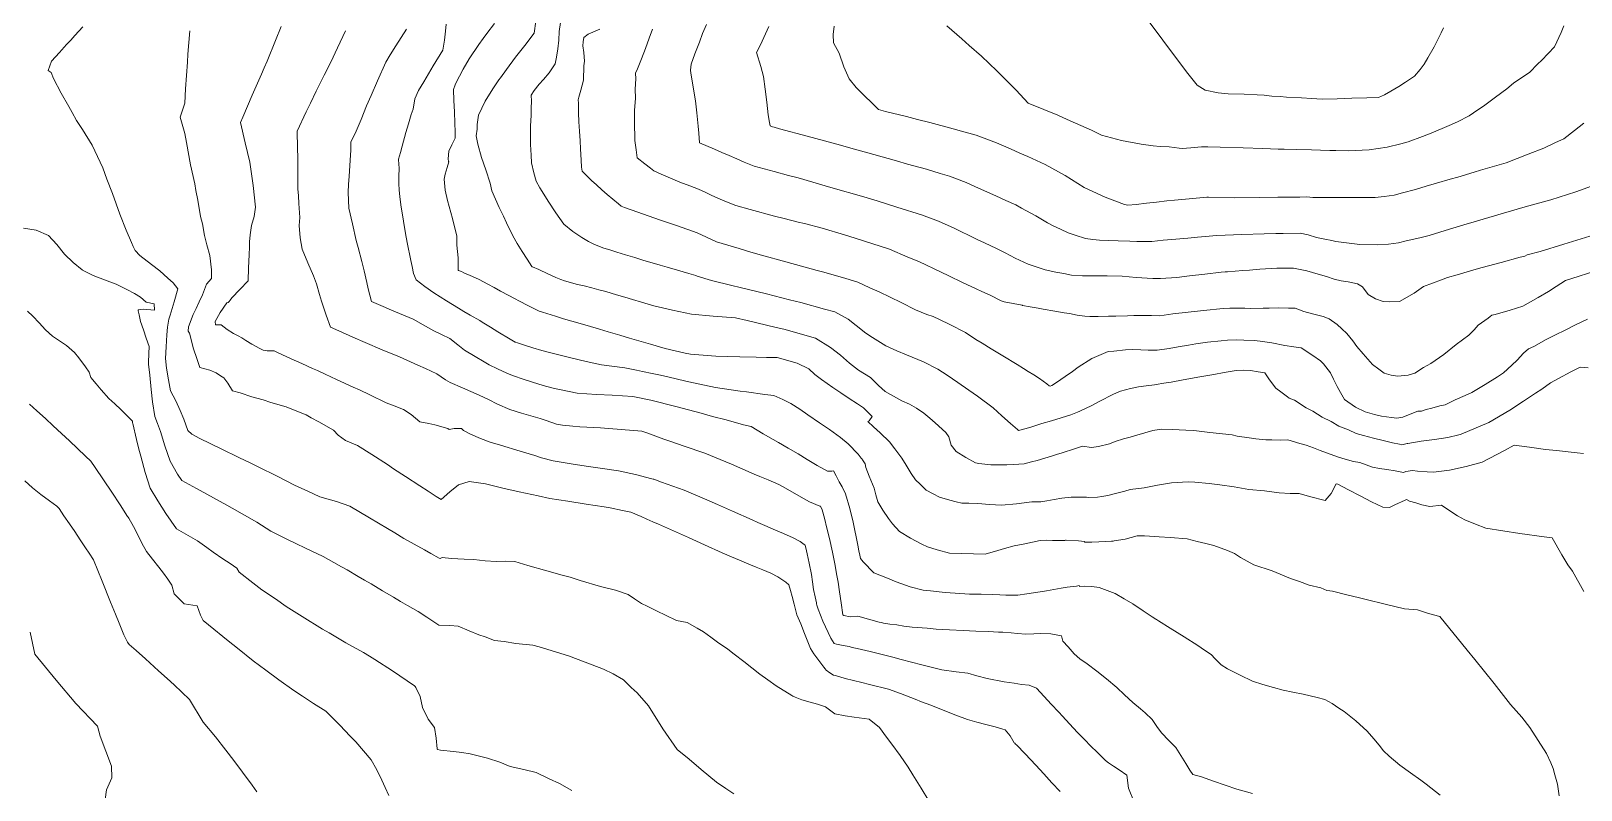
# Model space of a CAD drawing. Header units: inches. Extents: x 11351264 to 11356330, y 6702313 to 6706468.
# Drawn here: x 11351765 to 11352294, y 6702705 to 6702963 of the extents above; entities that cross this region are included whole.
import ezdxf

# ---------------------------------------------------------------- set-up
doc = ezdxf.new("R2010")
doc.units = ezdxf.units.IN
doc.header["$MEASUREMENT"] = 0
doc.layers.add('Shumate_Contours_clip1', color=7, linetype='Continuous', lineweight=0)

msp = doc.modelspace()

# ---------------------------------------------------------------- linework, layer by layer
at = {"layer": 'Shumate_Contours_clip1'}
for points, elevation in [([(11352071.38, 6702700.87), (11352068.73, 6702705.21), (11352065.88, 6702709.72), (11352064.38, 6702712.29), (11352061.57, 6702716.28), (11352058.72, 6702720.18), (11352056.98, 6702722.55), (11352054.56, 6702725.85), (11352051, 6702728.66), (11352045.86, 6702729.4), (11352042.84, 6702729.84), (11352039.36, 6702730.48), (11352036.16, 6702732.96), (11352033.41, 6702733.82), (11352030.94, 6702734.45), (11352028.02, 6702735.31), (11352025.78, 6702736.23), (11352025.02, 6702736.53), (11352024.64, 6702736.75), (11352019.28, 6702740.07), (11352016.49, 6702742.09), (11352013.76, 6702744.08), (11352008.34, 6702748.38), (11352005, 6702750.91), (11352002.86, 6702752.51), (11351999.3, 6702754.91), (11351996.99, 6702756.65), (11351994.56, 6702758.51), (11351992.35, 6702759.71), (11351988.91, 6702761.61), (11351985.33, 6702762.31), (11351981.58, 6702764.19), (11351978.78, 6702765.57), (11351975.28, 6702767.23), (11351973.38, 6702768.13), (11351970.99, 6702769.78), (11351968.85, 6702771.15), (11351964.46, 6702772.64), (11351959.4, 6702773.91), (11351952.48, 6702776.02), (11351949.06, 6702777.07), (11351946.35, 6702777.84), (11351941.13, 6702779.29), (11351934.61, 6702781.08), (11351930.13, 6702782.41), (11351927.04, 6702782.56), (11351923.87, 6702782.4), (11351920.04, 6702782.69), (11351916.2, 6702783.11), (11351912.92, 6702783.2), (11351910.71, 6702783.36), (11351908.61, 6702783.48), (11351905.44, 6702783.81), (11351904.68, 6702783.43), (11351904.43, 6702783.63), (11351901.5, 6702785.23), (11351899.33, 6702786.41), (11351895.89, 6702788.34), (11351892.33, 6702790.33), (11351889.22, 6702792.19), (11351886.74, 6702793.66), (11351880.57, 6702797.39), (11351873.88, 6702801.29), (11351869.38, 6702802.9), (11351863.68, 6702804.54), (11351859.55, 6702806.41), (11351855.08, 6702808.48), (11351849.11, 6702811.49), (11351842.67, 6702814.68), (11351840.1, 6702815.98), (11351836.06, 6702817.9), (11351830.02, 6702820.87), (11351822.77, 6702824.42), (11351819.99, 6702825.81), (11351818.64, 6702827.13), (11351817.24, 6702831.02), (11351816.08, 6702833.99), (11351814.52, 6702837.23), (11351812.77, 6702840.63), (11351812.03, 6702844.43), (11351811.36, 6702848.41), (11351811, 6702851.66), (11351811.26, 6702855.59), (11351811.55, 6702859.75), (11351811.77, 6702862.36), (11351812.14, 6702865.07), (11351812.6, 6702866.38), (11351814.04, 6702870.97), (11351815.25, 6702875.43), (11351813.67, 6702877.41), (11351811.88, 6702879.02), (11351809.09, 6702881.58), (11351806.24, 6702883.66), (11351802.3, 6702886.76), (11351800.72, 6702888.5), (11351799.97, 6702889.85), (11351799.46, 6702891.24), (11351797.62, 6702895.4), (11351795.43, 6702900.84), (11351792.94, 6702907.97), (11351791.08, 6702912.76), (11351789.71, 6702916.66), (11351786.07, 6702924.45), (11351782.69, 6702929.73), (11351780.68, 6702932.79), (11351779.18, 6702935.55), (11351778.08, 6702937.55), (11351775.51, 6702942.08), (11351772.83, 6702947.08), (11351772, 6702949.13), (11351771.04, 6702949.8), (11351772.21, 6702953), (11351773.56, 6702954.49), (11351774.91, 6702955.99), (11351777.33, 6702958.68), (11351778.73, 6702960.22), (11351780.13, 6702961.76), (11351782.81, 6702964.73)], 1392), ([(11352141.43, 6702700.42), (11352139.44, 6702705.16), (11352138.9, 6702709.66), (11352136.29, 6702711.37), (11352134.36, 6702712.62), (11352132.69, 6702713.85), (11352131.62, 6702714.56), (11352128.68, 6702717.56), (11352126.79, 6702719.43), (11352124.33, 6702721.84), (11352122.21, 6702724.08), (11352120.66, 6702725.75), (11352117.02, 6702729.7), (11352115.71, 6702731.04), (11352113.15, 6702733.87), (11352110.74, 6702736.46), (11352108.12, 6702739.31), (11352105.61, 6702740.28), (11352102.95, 6702740.48), (11352100.43, 6702740.95), (11352097.03, 6702741.45), (11352091.23, 6702742.56), (11352087.73, 6702743.46), (11352084.66, 6702744.33), (11352080.7, 6702744.86), (11352075.8, 6702745.55), (11352069.02, 6702747.19), (11352061.98, 6702749.02), (11352059.05, 6702749.86), (11352055.48, 6702750.69), (11352051.41, 6702751.73), (11352046.92, 6702752.82), (11352045.25, 6702753.18), (11352044.2, 6702753.45), (11352042.2, 6702753.83), (11352039.9, 6702754.28), (11352039.1, 6702754.49), (11352037.91, 6702756.26), (11352037.04, 6702758.22), (11352035.26, 6702762.08), (11352033.65, 6702766.23), (11352033.19, 6702767.57), (11352033.1, 6702768.04), (11352033.04, 6702768.31), (11352032.57, 6702770.38), (11352032.1, 6702772.95), (11352031.73, 6702775.48), (11352031.35, 6702778.01), (11352030.55, 6702781.88), (11352029.83, 6702785.11), (11352029.63, 6702786.08), (11352029.16, 6702788), (11352028.82, 6702788.28), (11352027.48, 6702789.27), (11352025.08, 6702790.47), (11352021.82, 6702791.97), (11352018.29, 6702793.5), (11352015.44, 6702794.72), (11352013.07, 6702795.77), (11352011.11, 6702796.64), (11352004.41, 6702799.64), (11351999.35, 6702801.87), (11351995.72, 6702803.48), (11351987.89, 6702806.72), (11351980.17, 6702809.55), (11351977.63, 6702810.48), (11351977.34, 6702810.57), (11351976.92, 6702810.66), (11351971.3, 6702812.15), (11351965.57, 6702813.32), (11351960.05, 6702814.13), (11351954.56, 6702814.9), (11351949.42, 6702815.71), (11351943.22, 6702816.72), (11351939.26, 6702817.83), (11351936.98, 6702818.55), (11351931.97, 6702820.06), (11351925.26, 6702822.09), (11351921.82, 6702823.18), (11351918.43, 6702824.44), (11351915.11, 6702825.86), (11351912.69, 6702827.07), (11351911.96, 6702827.78), (11351909.53, 6702827.76), (11351907.78, 6702827.49), (11351907.3, 6702827.79), (11351902.89, 6702829.05), (11351900.88, 6702829.53), (11351897.82, 6702830.08), (11351894.81, 6702832.54), (11351892.26, 6702834.25), (11351889, 6702835.49), (11351886.35, 6702836.58), (11351880.7, 6702839.26), (11351877.15, 6702840.93), (11351875.05, 6702841.94), (11351869.33, 6702844.54), (11351865.45, 6702846.36), (11351862.84, 6702847.54), (11351861.16, 6702848.3), (11351857.55, 6702849.94), (11351853.95, 6702851.55), (11351849.19, 6702853.68), (11351848.15, 6702854.24), (11351845.72, 6702854.24), (11351844.39, 6702854.51), (11351843.22, 6702855.11), (11351840.54, 6702856.59), (11351838.42, 6702857.82), (11351837.12, 6702858.68), (11351835.78, 6702859.34), (11351834.27, 6702860.17), (11351832.04, 6702861.58), (11351829.97, 6702863.16), (11351828.11, 6702863.19), (11351827.94, 6702864.27), (11351829.65, 6702867.4), (11351831.99, 6702870.63), (11351832.45, 6702870.78), (11351832.72, 6702871.06), (11351833.09, 6702871.54), (11351833.62, 6702872.39), (11351836.35, 6702875.23), (11351839.19, 6702878.13), (11351839.35, 6702882.58), (11351839.53, 6702886.95), (11351839.73, 6702889.77), (11351839.71, 6702891.41), (11351839.9, 6702893.85), (11351840.42, 6702897), (11351841.24, 6702900.08), (11351841.74, 6702903.24), (11351840.93, 6702910.66), (11351839.83, 6702918.64), (11351838.21, 6702925.15), (11351836.64, 6702932.12), (11351837.4, 6702933.98), (11351840.57, 6702941.45), (11351843.8, 6702948.65), (11351844.7, 6702950.76), (11351845.68, 6702953), (11351848.58, 6702960.03), (11351850.46, 6702964.81)], 1396), ([(11352286.42, 6702702.56), (11352285.74, 6702706.51), (11352284.85, 6702709.77), (11352284.35, 6702711.85), (11352283.57, 6702713.81), (11352282.09, 6702716.98), (11352276.39, 6702725.87), (11352273.67, 6702729.36), (11352269.79, 6702733.68), (11352264.2, 6702740.82), (11352257.65, 6702749.07), (11352254.97, 6702752.28), (11352245.65, 6702763.68), (11352241.81, 6702764.75), (11352238.02, 6702765.95), (11352233.61, 6702766.35), (11352227.05, 6702767.91), (11352220.49, 6702769.52), (11352218.25, 6702770.09), (11352213.93, 6702771.13), (11352209.03, 6702772.3), (11352208.19, 6702772.48), (11352207.07, 6702772.6), (11352205.07, 6702773.42), (11352201.06, 6702774.44), (11352197.81, 6702775.6), (11352194.74, 6702776.63), (11352188.53, 6702779.3), (11352182.18, 6702781.35), (11352177.69, 6702783.78), (11352175.62, 6702785.19), (11352173.22, 6702786.26), (11352168.56, 6702787.92), (11352165.87, 6702788.57), (11352162.92, 6702789.32), (11352159.5, 6702790.18), (11352153.64, 6702790.67), (11352149.9, 6702790.9), (11352144.91, 6702791.2), (11352142.4, 6702791.15), (11352140.39, 6702790.65), (11352138.4, 6702790.06), (11352134.54, 6702789.46), (11352134.27, 6702789.42), (11352133.63, 6702789.39), (11352131.57, 6702789.27), (11352129.36, 6702789.18), (11352127.01, 6702789.1), (11352124.53, 6702789), (11352124.43, 6702789.22), (11352122.42, 6702789.46), (11352118.2, 6702789.67), (11352118, 6702789.67), (11352117.74, 6702789.65), (11352115.71, 6702789.63), (11352113.59, 6702789.66), (11352111.46, 6702789.68), (11352109.36, 6702789.57), (11352104.16, 6702788.53), (11352100.53, 6702787.76), (11352097.14, 6702786.88), (11352094.91, 6702786.22), (11352090.6, 6702785.01), (11352086.59, 6702785.09), (11352082.58, 6702785.17), (11352078.39, 6702785.25), (11352074.26, 6702786.43), (11352070.94, 6702787.48), (11352069.01, 6702788.4), (11352067.09, 6702789.37), (11352065.08, 6702790.43), (11352061.36, 6702792.73), (11352058.97, 6702795.25), (11352057.67, 6702797.14), (11352055.74, 6702799.99), (11352053.96, 6702802.79), (11352053.33, 6702805.14), (11352052.7, 6702807.51), (11352051.05, 6702811.5), (11352049.93, 6702814.52), (11352049.62, 6702815.78), (11352048.79, 6702817.14), (11352048.61, 6702817.34), (11352048.34, 6702817.63), (11352047.28, 6702819), (11352043.89, 6702822.58), (11352041.27, 6702824.73), (11352037.47, 6702827.5), (11352034.12, 6702829.77), (11352030.11, 6702832.45), (11352027.39, 6702834.35), (11352024.33, 6702836.35), (11352021.6, 6702837.68), (11352018.48, 6702839.04), (11352015.44, 6702839.34), (11352009.25, 6702840.32), (11352007.03, 6702840.55), (11351998.63, 6702841.75), (11351991.12, 6702843.39), (11351988.54, 6702843.92), (11351982.36, 6702845.38), (11351979.91, 6702845.93), (11351977.03, 6702846.55), (11351973.78, 6702847.26), (11351971.66, 6702847.68), (11351967.67, 6702848.53), (11351959.73, 6702849.51), (11351954.5, 6702850.68), (11351949.27, 6702851.86), (11351942.46, 6702853.54), (11351939.41, 6702854.39), (11351936.35, 6702855.33), (11351933.79, 6702856.12), (11351931.14, 6702856.95), (11351930.5, 6702857.19), (11351930.3, 6702857.27), (11351928.59, 6702858.3), (11351924.44, 6702860.8), (11351921.9, 6702862.31), (11351919.05, 6702864.01), (11351918.3, 6702864.57), (11351914.98, 6702866.39), (11351912.76, 6702867.73), (11351910.99, 6702868.8), (11351906.88, 6702871.3), (11351904.69, 6702872.64), (11351902.57, 6702874.03), (11351899.44, 6702876.26), (11351896.52, 6702878.49), (11351895.64, 6702880.63), (11351895.14, 6702883.05), (11351894.7, 6702885.11), (11351893.51, 6702891.19), (11351892.93, 6702894.29), (11351892.17, 6702898.43), (11351891.32, 6702904.01), (11351890.97, 6702906.9), (11351890.73, 6702909.04), (11351890.66, 6702911.31), (11351890.63, 6702913.59), (11351890.68, 6702916.72), (11351890.66, 6702917.8), (11351890.46, 6702919.6), (11351891.14, 6702921.92), (11351891.74, 6702924.05), (11351893.01, 6702928.68), (11351893.91, 6702931.72), (11351894.83, 6702934.9), (11351895.52, 6702936.69), (11351896.04, 6702940.18), (11351897.32, 6702943), (11351899.15, 6702945.96), (11351902.35, 6702951.49), (11351905.65, 6702956.81), (11351906.21, 6702960.22), (11351906.57, 6702963.29), (11351906.76, 6702965.62)], 1402), ([(11352294.82, 6702772.2), (11352290.91, 6702779.12), (11352289.36, 6702781.33), (11352287.27, 6702784.75), (11352284.03, 6702790.55), (11352281.2, 6702790.89), (11352272.92, 6702792.04), (11352261.4, 6702793.83), (11352257.88, 6702795.14), (11352254.18, 6702796.62), (11352251.72, 6702798), (11352249.45, 6702799.46), (11352246.25, 6702801.64), (11352242.25, 6702801.18), (11352239.54, 6702801.75), (11352237.43, 6702802.44), (11352235.27, 6702803.07), (11352234.32, 6702803.59), (11352233.82, 6702803.41), (11352230.34, 6702801.82), (11352228.54, 6702800.92), (11352226.23, 6702800.96), (11352222.34, 6702802.85), (11352218.44, 6702804.84), (11352214.51, 6702806.88), (11352210.85, 6702808.84), (11352210.32, 6702808.9), (11352208.6, 6702805.66), (11352206.54, 6702803.23), (11352201.24, 6702804.61), (11352197.71, 6702805.61), (11352194.61, 6702805.69), (11352190.91, 6702805.88), (11352185.82, 6702806.53), (11352180.52, 6702806.95), (11352175.5, 6702807.87), (11352170.62, 6702808.6), (11352167.01, 6702809.08), (11352162.1, 6702809.52), (11352159.86, 6702809.67), (11352154.11, 6702809.25), (11352149.39, 6702808.51), (11352144.87, 6702807.61), (11352140.08, 6702806.98), (11352138.2, 6702806.44), (11352135.5, 6702805.74), (11352132.48, 6702804.97), (11352130.38, 6702804.56), (11352128.87, 6702804.43), (11352125.97, 6702804.29), (11352125.21, 6702804.37), (11352119.88, 6702804.37), (11352116.75, 6702804), (11352114.08, 6702803.57), (11352111.67, 6702803.17), (11352109.53, 6702802.85), (11352106.55, 6702802.81), (11352101.27, 6702802.12), (11352096.12, 6702801.66), (11352092.03, 6702801.94), (11352088.07, 6702802.23), (11352085.06, 6702802.29), (11352082.61, 6702802.35), (11352080.65, 6702802.8), (11352078.49, 6702803.32), (11352075.02, 6702804.41), (11352072.91, 6702805.48), (11352070.51, 6702806.72), (11352068.38, 6702808.79), (11352066.8, 6702810.29), (11352065.32, 6702812.42), (11352063.62, 6702815.34), (11352062.16, 6702817.68), (11352059.78, 6702820.82), (11352057.96, 6702823.2), (11352054.78, 6702826.36), (11352052.51, 6702828.4), (11352050.61, 6702830.15), (11352051.03, 6702830.36), (11352052.09, 6702831.87), (11352049.72, 6702834.29), (11352049.07, 6702834.89), (11352047.07, 6702836.22), (11352044.24, 6702838.07), (11352041.41, 6702839.91), (11352038.62, 6702841.78), (11352034.78, 6702844.46), (11352032.46, 6702846.26), (11352030.41, 6702848.11), (11352026.52, 6702850.08), (11352019.6, 6702851.97), (11352015.97, 6702852.06), (11352012.45, 6702852.13), (11352006.93, 6702852.28), (11351998.79, 6702852.51), (11351990.1, 6702853.1), (11351988.31, 6702853.46), (11351981.42, 6702855.05), (11351976.41, 6702856.51), (11351971.7, 6702857.89), (11351969.25, 6702858.63), (11351965.99, 6702859.58), (11351962.07, 6702860.76), (11351959.1, 6702861.64), (11351954.9, 6702862.88), (11351949.57, 6702864.42), (11351946.79, 6702865.21), (11351944.06, 6702866.05), (11351939.6, 6702867.46), (11351938.46, 6702867.8), (11351936.62, 6702868.74), (11351934.59, 6702869.77), (11351931.77, 6702871.21), (11351930.02, 6702872.14), (11351928.1, 6702873.13), (11351925.25, 6702874.64), (11351923.1, 6702875.83), (11351921.03, 6702877), (11351918.02, 6702878.58), (11351915.8, 6702879.58), (11351912.77, 6702880.91), (11351911.96, 6702881.27), (11351910.99, 6702881.71), (11351910.81, 6702881.79), (11351910.86, 6702881.98), (11351910.81, 6702886), (11351910.68, 6702888.12), (11351910.44, 6702890.27), (11351910.39, 6702893.54), (11351909.66, 6702896.5), (11351908.88, 6702899.42), (11351907.83, 6702903.53), (11351907.19, 6702905.49), (11351906.43, 6702909.09), (11351906.04, 6702912.86), (11351906.46, 6702914.56), (11351907.11, 6702916.79), (11351907.67, 6702918.72), (11351907.52, 6702918.82), (11351907.5, 6702919.74), (11351907.7, 6702922.4), (11351908.64, 6702924.47), (11351909.78, 6702926.83), (11351909.88, 6702928.91), (11351909.75, 6702931.92), (11351909.57, 6702935.76), (11351909.38, 6702939.59), (11351909.21, 6702943.42), (11351909.8, 6702944.92), (11351909.97, 6702945.3), (11351911.3, 6702947.91), (11351912.59, 6702950.26), (11351914.61, 6702953.8), (11351917.96, 6702958.76), (11351919.34, 6702960.72), (11351920.62, 6702962.52), (11351923.23, 6702965.91)], 1404), ([(11352294.66, 6702819.25), (11352292.48, 6702819.49), (11352285.47, 6702820.28), (11352281.66, 6702820.69), (11352276.25, 6702821.39), (11352271.05, 6702822.14), (11352267.76, 6702820.26), (11352260.11, 6702816.35), (11352254.62, 6702814.83), (11352248.91, 6702813.63), (11352243.48, 6702812.93), (11352241.31, 6702813.04), (11352238.08, 6702813.23), (11352236.36, 6702813.5), (11352234.02, 6702813.09), (11352233.28, 6702812.82), (11352230.39, 6702813.35), (11352227.58, 6702813.85), (11352225.12, 6702814.15), (11352222.65, 6702814.67), (11352220.58, 6702815.4), (11352218.41, 6702816.18), (11352216.2, 6702816.57), (11352213.4, 6702817.32), (11352211.07, 6702817.97), (11352208.22, 6702819.08), (11352204.89, 6702820.29), (11352202.58, 6702821.26), (11352200.05, 6702822.08), (11352197.94, 6702822.73), (11352193.79, 6702823.9), (11352191.42, 6702823.86), (11352188.34, 6702823.9), (11352186.31, 6702823.91), (11352182.88, 6702824.33), (11352180.63, 6702824.63), (11352176.58, 6702825.13), (11352174.89, 6702825.61), (11352167.18, 6702826.47), (11352161.77, 6702827.06), (11352159.08, 6702827.28), (11352154.5, 6702827.47), (11352150.86, 6702827.56), (11352149.93, 6702827.41), (11352147.81, 6702827.08), (11352145.02, 6702826.27), (11352142.27, 6702825.49), (11352140.1, 6702824.88), (11352137.76, 6702824.3), (11352134.98, 6702823.38), (11352133, 6702822.56), (11352129.29, 6702821.62), (11352126.81, 6702821.36), (11352123.79, 6702821.83), (11352121.01, 6702820.91), (11352116.82, 6702819.52), (11352114.87, 6702818.94), (11352113.58, 6702818.49), (11352108.34, 6702816.92), (11352106.38, 6702816.38), (11352103.91, 6702815.72), (11352100.25, 6702815.5), (11352097.97, 6702815.38), (11352095.44, 6702815.36), (11352092.58, 6702815.43), (11352088.43, 6702815.89), (11352087.25, 6702816.1), (11352083.95, 6702817.96), (11352080.73, 6702819.98), (11352078.96, 6702822.07), (11352078.25, 6702825), (11352077.19, 6702826.44), (11352073.54, 6702829.71), (11352071.7, 6702831.27), (11352069.63, 6702833.07), (11352067.13, 6702834.72), (11352064.74, 6702836.05), (11352062.23, 6702837.24), (11352058.26, 6702839.36), (11352056.48, 6702840.43), (11352054.22, 6702842.41), (11352051.45, 6702845.13), (11352047.43, 6702847.63), (11352044.38, 6702850.06), (11352041.25, 6702852.78), (11352037.82, 6702855.43), (11352032.77, 6702858.65), (11352021.94, 6702861.61), (11352019.37, 6702862.24), (11352009.38, 6702864.65), (11352005.44, 6702865.55), (11351997.88, 6702866.12), (11351990.46, 6702866.75), (11351983.98, 6702868.1), (11351977.57, 6702869.57), (11351973.44, 6702870.87), (11351970.32, 6702871.8), (11351967.73, 6702872.58), (11351964.87, 6702873.4), (11351961.24, 6702874.45), (11351958.79, 6702875.12), (11351956.4, 6702875.75), (11351953.79, 6702876.4), (11351951.61, 6702876.93), (11351947.15, 6702878.16), (11351945.87, 6702878.57), (11351944.22, 6702879.25), (11351941.4, 6702880.53), (11351938.35, 6702881.96), (11351936.24, 6702882.9), (11351936.15, 6702882.95), (11351936.03, 6702883.07), (11351934.42, 6702885.54), (11351932.69, 6702888.19), (11351930.99, 6702890.83), (11351929.47, 6702893.44), (11351927.37, 6702897.91), (11351926.3, 6702900.2), (11351924.87, 6702903.16), (11351923.57, 6702905.98), (11351922.31, 6702908.78), (11351921.75, 6702911.39), (11351920.32, 6702916.02), (11351918.83, 6702920.17), (11351917.59, 6702924.72), (11351917, 6702927.57), (11351917.28, 6702929.85), (11351917.29, 6702931.39), (11351917.8, 6702934.57), (11351920.05, 6702939.36), (11351922.63, 6702943.64), (11351924.7, 6702946.67), (11351925.24, 6702947.36), (11351927.31, 6702950.23), (11351930.45, 6702954.36), (11351932.25, 6702956.65), (11351933.64, 6702958.42), (11351936.76, 6702962.57), (11351937.3, 6702966.72)], 1406), ([(11352296.26, 6702848.45), (11352293.54, 6702848.7), (11352290.34, 6702847.11), (11352286.16, 6702844.84), (11352283.42, 6702843.33), (11352280.45, 6702841.2), (11352278.32, 6702839.85), (11352274.18, 6702837.13), (11352269.49, 6702834.05), (11352262.38, 6702829.86), (11352252.96, 6702825.81), (11352252.57, 6702825.7), (11352252.15, 6702825.63), (11352248.44, 6702824.76), (11352243.88, 6702824.07), (11352239.3, 6702823.46), (11352234.75, 6702822.73), (11352234.56, 6702822.69), (11352232.74, 6702822.23), (11352231.94, 6702822.43), (11352229.57, 6702822.96), (11352226.29, 6702823.71), (11352223.01, 6702824.48), (11352219.68, 6702825.4), (11352217.18, 6702826.09), (11352214.47, 6702827.3), (11352211.17, 6702828.64), (11352208.56, 6702830.14), (11352205.51, 6702831.66), (11352202.36, 6702833.7), (11352200.02, 6702834.9), (11352196.1, 6702837.42), (11352194.24, 6702838.19), (11352193.75, 6702838.62), (11352191.45, 6702840.26), (11352189.75, 6702841.58), (11352187.59, 6702844.36), (11352186, 6702846.77), (11352183.7, 6702847.12), (11352181.09, 6702847.53), (11352178.68, 6702847.67), (11352176.2, 6702847.53), (11352172.79, 6702846.96), (11352167.89, 6702846.09), (11352163.78, 6702845.38), (11352158.14, 6702844.42), (11352154, 6702843.65), (11352151.51, 6702843.21), (11352148.96, 6702842.8), (11352148.37, 6702842.72), (11352145.48, 6702842.32), (11352142.92, 6702841.95), (11352140.19, 6702841.44), (11352136.77, 6702840.53), (11352134.41, 6702839.52), (11352129.47, 6702837.03), (11352126.72, 6702835.53), (11352123.36, 6702833.89), (11352122.87, 6702833.68), (11352122.04, 6702833.36), (11352119.76, 6702832.47), (11352116.52, 6702831.39), (11352113.21, 6702830.43), (11352109.89, 6702829.49), (11352107.86, 6702828.83), (11352105.82, 6702828.18), (11352101.97, 6702827.14), (11352101.61, 6702827.46), (11352099.26, 6702829.55), (11352096.31, 6702832.12), (11352093.37, 6702834.82), (11352087.99, 6702838.78), (11352085.02, 6702840.88), (11352081.28, 6702843.45), (11352077.61, 6702845.97), (11352074.41, 6702848.07), (11352069.54, 6702850.49), (11352063.79, 6702852.87), (11352060.51, 6702854.23), (11352056.72, 6702855.93), (11352052.19, 6702858.85), (11352049.85, 6702860.34), (11352046.6, 6702862.94), (11352043.82, 6702865.06), (11352039.3, 6702867.62), (11352035.83, 6702868.52), (11352027.69, 6702870.73), (11352023.83, 6702871.69), (11352015.98, 6702873.7), (11352007.07, 6702875.88), (11352004.2, 6702876.58), (11351997.28, 6702878.28), (11351992.42, 6702879.71), (11351991.86, 6702879.93), (11351989.55, 6702880.68), (11351985.67, 6702881.77), (11351982.09, 6702882.83), (11351979.75, 6702883.49), (11351973.82, 6702885.24), (11351971.12, 6702886.05), (11351967.89, 6702887.03), (11351964.92, 6702887.94), (11351962.89, 6702888.56), (11351960.23, 6702889.38), (11351957.16, 6702890.64), (11351955.3, 6702891.51), (11351953.06, 6702892.93), (11351950.01, 6702894.92), (11351946.88, 6702897.47), (11351944.13, 6702901.29), (11351941.5, 6702905.33), (11351940.12, 6702907.67), (11351938.76, 6702909.87), (11351937.44, 6702912.07), (11351936.71, 6702914.95), (11351935.89, 6702918.33), (11351935.73, 6702921.04), (11351935.54, 6702924.64), (11351935.56, 6702927.39), (11351935.54, 6702930.86), (11351935.7, 6702934.6), (11351935.78, 6702937.02), (11351935.92, 6702939.45), (11351935.76, 6702941.41), (11351936.78, 6702943.08), (11351938.51, 6702945.21), (11351939.97, 6702946.76), (11351941.92, 6702949), (11351943.23, 6702951.11), (11351943.92, 6702952.15), (11351944.45, 6702954.42), (11351944.9, 6702957.27), (11351945.14, 6702960.21), (11351945.35, 6702963.17), (11351945.78, 6702966.18)], 1408), ([(11352296.77, 6702893.34), (11352287.94, 6702890.63), (11352279.83, 6702888.14), (11352275.4, 6702886.96), (11352274.68, 6702886.6), (11352274.15, 6702886.48), (11352273.02, 6702886.18), (11352266.55, 6702884.36), (11352260.12, 6702882.69), (11352257.26, 6702881.9), (11352251.55, 6702880.22), (11352248.29, 6702879.27), (11352246.19, 6702878.45), (11352240.13, 6702876.22), (11352236.93, 6702873.97), (11352231.89, 6702871.14), (11352228.52, 6702870.96), (11352226.36, 6702871.14), (11352223.74, 6702872.02), (11352221.18, 6702873.44), (11352219.33, 6702876.14), (11352217.55, 6702877.07), (11352214.37, 6702877.76), (11352212.07, 6702878.18), (11352209.67, 6702878.67), (11352207.02, 6702879.67), (11352204.22, 6702880.39), (11352200.29, 6702881.54), (11352195.78, 6702882.49), (11352190.07, 6702882.43), (11352184.31, 6702882.14), (11352180.75, 6702881.82), (11352178.53, 6702881.7), (11352173.25, 6702881.24), (11352172.49, 6702881.2), (11352171.06, 6702881.06), (11352165.54, 6702880.46), (11352160.24, 6702879.8), (11352155.99, 6702879.3), (11352150.45, 6702878.9), (11352147.83, 6702878.91), (11352142.06, 6702879.26), (11352137.33, 6702879.69), (11352132.19, 6702879.88), (11352127.38, 6702879.88), (11352123.8, 6702879.82), (11352119.99, 6702880.07), (11352117.42, 6702880.59), (11352114.73, 6702881.09), (11352111.04, 6702881.86), (11352107.34, 6702883.13), (11352105.31, 6702883.85), (11352100.86, 6702885.87), (11352097.44, 6702887.66), (11352094.48, 6702889.15), (11352090.36, 6702891.07), (11352088.15, 6702892.12), (11352085.19, 6702893.6), (11352082.33, 6702894.99), (11352080.03, 6702896.13), (11352074.68, 6702898.49), (11352070.68, 6702900), (11352069.2, 6702900.56), (11352060.47, 6702903.31), (11352053.77, 6702905.41), (11352049.2, 6702906.73), (11352038.01, 6702909.99), (11352026.82, 6702913.24), (11352023.49, 6702914.11), (11352018.61, 6702915.44), (11352011.81, 6702917.27), (11352008.39, 6702918.64), (11352005.87, 6702919.73), (11352003.27, 6702920.83), (11352000.79, 6702921.89), (11351998.24, 6702923.02), (11351993.2, 6702925.19), (11351992.96, 6702928.5), (11351992.74, 6702930.83), (11351992.27, 6702935.44), (11351991.76, 6702939.49), (11351991.23, 6702942.8), (11351990.78, 6702945.66), (11351990.21, 6702948.99), (11351990.11, 6702949.94), (11351990.29, 6702952.02), (11351991.61, 6702955.48), (11351993.14, 6702959.56), (11351994.24, 6702962.52), (11351995.52, 6702965.59)], 1414), ([(11352297.43, 6702910.43), (11352292.08, 6702908.53), (11352283.48, 6702905.72), (11352274.8, 6702903.34), (11352267.35, 6702901.25), (11352257.42, 6702898.29), (11352253.86, 6702897.22), (11352247.51, 6702895.29), (11352242.02, 6702893.64), (11352238.8, 6702892.8), (11352234.21, 6702891.76), (11352231.55, 6702891.09), (11352228.12, 6702890.67), (11352224.44, 6702890.42), (11352218.33, 6702890.51), (11352214.7, 6702890.99), (11352210.18, 6702891.55), (11352209.26, 6702891.75), (11352208.85, 6702891.84), (11352206.43, 6702892.38), (11352203.59, 6702892.89), (11352200.81, 6702893.79), (11352197.98, 6702894.39), (11352192.27, 6702894.33), (11352189.7, 6702894.27), (11352185.78, 6702894.17), (11352178.15, 6702893.95), (11352169.62, 6702893.64), (11352163.05, 6702893.01), (11352159.76, 6702892.69), (11352155.66, 6702892.3), (11352151.35, 6702891.95), (11352147.39, 6702891.58), (11352142.31, 6702891.51), (11352139.92, 6702891.61), (11352135.92, 6702891.78), (11352129.64, 6702892.04), (11352127.28, 6702892.26), (11352124.79, 6702892.55), (11352121.31, 6702893.66), (11352118.94, 6702894.45), (11352116.25, 6702895.73), (11352113.76, 6702896.88), (11352111.83, 6702897.93), (11352107.82, 6702900.32), (11352103.03, 6702902.91), (11352101, 6702904), (11352097.69, 6702905.52), (11352094.19, 6702907.14), (11352088.37, 6702909.76), (11352084.07, 6702911.69), (11352078.4, 6702913.86), (11352075.21, 6702914.76), (11352070.59, 6702916.16), (11352064.09, 6702917.95), (11352060.4, 6702919.03), (11352052.65, 6702921.24), (11352043.97, 6702923.62), (11352041.28, 6702924.37), (11352038.79, 6702925.03), (11352029.92, 6702927.43), (11352020.48, 6702929.98), (11352018.61, 6702930.51), (11352018.03, 6702930.67), (11352017.32, 6702930.97), (11352017.03, 6702932.08), (11352016.63, 6702934.74), (11352016.12, 6702939.11), (11352015.61, 6702943.49), (11352014.95, 6702947.75), (11352014.07, 6702951.21), (11352012.63, 6702955.96), (11352013.93, 6702958.61), (11352016.81, 6702964.84)], 1416), ([(11352294.76, 6702931.91), (11352291.59, 6702929.43), (11352287.98, 6702926.59), (11352285.06, 6702925.36), (11352281.12, 6702923.42), (11352275.74, 6702921.3), (11352268.33, 6702918.37), (11352259.58, 6702915.85), (11352257.38, 6702915.19), (11352251.77, 6702913.51), (11352249.19, 6702912.78), (11352244.56, 6702911.4), (11352241.03, 6702910.42), (11352237.34, 6702909.33), (11352232.92, 6702908.13), (11352230.12, 6702907.31), (11352226.7, 6702906.86), (11352223.56, 6702906.57), (11352217.55, 6702906.51), (11352214.35, 6702906.55), (11352209.96, 6702906.54), (11352202.4, 6702906.5), (11352200.26, 6702906.73), (11352197.94, 6702906.71), (11352192.79, 6702906.65), (11352190.42, 6702906.62), (11352184.09, 6702906.54), (11352175.53, 6702906.44), (11352166.75, 6702906.7), (11352166.17, 6702906.63), (11352162.52, 6702906.28), (11352158.87, 6702905.94), (11352155.21, 6702905.62), (11352152.53, 6702905.37), (11352149.06, 6702904.99), (11352145.58, 6702904.59), (11352142.1, 6702904.2), (11352139.2, 6702903.91), (11352138.12, 6702904.14), (11352131.51, 6702906.71), (11352124.36, 6702909.96), (11352117.85, 6702914.06), (11352111.03, 6702917.75), (11352105.12, 6702920.48), (11352102.38, 6702921.7), (11352099.18, 6702923.17), (11352094.45, 6702925.21), (11352087.57, 6702927.84), (11352082.48, 6702929.21), (11352079.66, 6702929.97), (11352071.71, 6702932.07), (11352067.57, 6702933.11), (11352063.74, 6702934.12), (11352056.63, 6702935.88), (11352054.16, 6702936.56), (11352052.04, 6702938.68), (11352049.28, 6702941.36), (11352046.59, 6702944.07), (11352044.2, 6702946.97), (11352042.44, 6702951.05), (11352040.83, 6702955.72), (11352038.85, 6702959.27), (11352038.81, 6702962.17), (11352039.04, 6702964.93)], 1418), ([(11352287.97, 6702965.1), (11352287.02, 6702962.79), (11352284.79, 6702957.91), (11352280.43, 6702953.36), (11352278.95, 6702951.97), (11352276.32, 6702949.29), (11352270.82, 6702945.5), (11352268.46, 6702943.61), (11352264.61, 6702940.76), (11352260.58, 6702937.72), (11352258.58, 6702936.43), (11352255.71, 6702934.35), (11352251.66, 6702932.4), (11352248.81, 6702931.09), (11352242.71, 6702928.45), (11352239.71, 6702927.31), (11352234.83, 6702925.55), (11352232.38, 6702924.89), (11352227.67, 6702923.66), (11352221.51, 6702922.8), (11352214.35, 6702922.47), (11352210.22, 6702922.57), (11352208.11, 6702922.63), (11352204.97, 6702922.74), (11352201.86, 6702922.84), (11352196.78, 6702922.94), (11352192.57, 6702923.02), (11352190.5, 6702923.07), (11352185.33, 6702923.22), (11352178.55, 6702923.47), (11352170.79, 6702923.7), (11352166.52, 6702923.8), (11352164.43, 6702923.83), (11352160.76, 6702923.48), (11352157.81, 6702923.27), (11352156.73, 6702923.4), (11352153.35, 6702923.78), (11352150.25, 6702923.99), (11352147.87, 6702924.2), (11352143.77, 6702924.75), (11352137.13, 6702925.97), (11352130.27, 6702927.85), (11352126.88, 6702929.55), (11352121.39, 6702931.95), (11352118.51, 6702933.17), (11352115.4, 6702934.57), (11352110.58, 6702936.57), (11352105.29, 6702938.76), (11352101.16, 6702943.17), (11352094.62, 6702949.77), (11352089.32, 6702954.76), (11352085.16, 6702958.39), (11352082.61, 6702960.61), (11352077.56, 6702965.09)], 1420), ([(11352246.86, 6702964.41), (11352246.1, 6702962.67), (11352245.03, 6702960.37), (11352243.71, 6702957.89), (11352241.54, 6702954.22), (11352240.28, 6702951.97), (11352238.97, 6702950.22), (11352237, 6702947.93), (11352233.98, 6702945.84), (11352231.65, 6702944.38), (11352228.94, 6702942.82), (11352226.82, 6702941.5), (11352224.75, 6702940.65), (11352220.79, 6702940.57), (11352215.65, 6702940.38), (11352210.61, 6702940.24), (11352205.65, 6702940.13), (11352203.74, 6702940.14), (11352201.96, 6702940.36), (11352198.44, 6702940.51), (11352193.41, 6702940.76), (11352191.26, 6702940.97), (11352188.4, 6702941.1), (11352185.77, 6702941.45), (11352183.42, 6702941.57), (11352178.91, 6702941.74), (11352173.51, 6702941.95), (11352170.05, 6702942.24), (11352165.62, 6702943.11), (11352162.93, 6702944.86), (11352159.72, 6702948.84), (11352153.11, 6702957.61), (11352151.23, 6702960.19), (11352145.55, 6702967.8)], 1422), ([(11352116.14, 6702704.05), (11352113.38, 6702707.01), (11352110.64, 6702710.02), (11352107.91, 6702713.06), (11352106.04, 6702714.92), (11352104.19, 6702716.86), (11352101.31, 6702719.96), (11352100.97, 6702720.15), (11352100.68, 6702720.47), (11352100.5, 6702720.66), (11352099.12, 6702723.03), (11352097.36, 6702725.09), (11352096.62, 6702725.33), (11352094, 6702726.11), (11352090.85, 6702726.91), (11352087.7, 6702727.62), (11352084.55, 6702728.53), (11352080.59, 6702730.1), (11352077.41, 6702731.34), (11352072.04, 6702733.43), (11352068.87, 6702734.65), (11352066.71, 6702735.56), (11352061.71, 6702737.44), (11352057.66, 6702738.95), (11352051.19, 6702740.55), (11352048.51, 6702741.16), (11352042.9, 6702742.55), (11352039.59, 6702743.54), (11352038.92, 6702743.75), (11352037.62, 6702744.53), (11352036.34, 6702745.45), (11352036.02, 6702745.9), (11352035.6, 6702746.43), (11352033.87, 6702748.73), (11352032.17, 6702751.01), (11352031.04, 6702752.83), (11352029.9, 6702755.62), (11352028.98, 6702757.96), (11352027.69, 6702761.22), (11352026.41, 6702764.3), (11352025.5, 6702767.87), (11352024.76, 6702770.51), (11352024.2, 6702772.52), (11352023.67, 6702774.47), (11352022.64, 6702775.43), (11352019.93, 6702777.24), (11352017.51, 6702778.42), (11352014.75, 6702779.6), (11352012.47, 6702780.49), (11352009.96, 6702781.53), (11352006.8, 6702782.88), (11352004.04, 6702784.07), (11352000.87, 6702785.46), (11351994.86, 6702788.11), (11351989.45, 6702790.58), (11351985.32, 6702792.41), (11351981.2, 6702794.22), (11351979.14, 6702795.14), (11351977.22, 6702796.01), (11351975.24, 6702796.88), (11351973.26, 6702797.74), (11351969.73, 6702799.3), (11351966.96, 6702799.87), (11351962.74, 6702800.75), (11351960.68, 6702801.06), (11351954.48, 6702802.02), (11351948.27, 6702803), (11351942.07, 6702803.98), (11351938.18, 6702804.84), (11351931.61, 6702806.24), (11351926.1, 6702807.49), (11351920.18, 6702808.9), (11351914.65, 6702809.7), (11351910.94, 6702808.58), (11351908, 6702806.18), (11351905.08, 6702803.55), (11351903.34, 6702804.66), (11351900.6, 6702806.43), (11351897.79, 6702808.24), (11351892.88, 6702811.38), (11351888.83, 6702814.09), (11351886.74, 6702815.51), (11351881.37, 6702818.93), (11351876.49, 6702821.97), (11351872.47, 6702823.74), (11351869.93, 6702825.54), (11351868.38, 6702827.24), (11351863.31, 6702830.04), (11351860.76, 6702831.43), (11351858.98, 6702832.41), (11351856.41, 6702833.5), (11351852.21, 6702835.17), (11351846.94, 6702836.67), (11351844.39, 6702837.52), (11351840.43, 6702838.64), (11351836.5, 6702839.92), (11351833.93, 6702840.66), (11351832.25, 6702843.21), (11351830.89, 6702845.07), (11351829.81, 6702845.77), (11351828.33, 6702846.73), (11351826.12, 6702847.65), (11351822.8, 6702848.57), (11351821.67, 6702851.61), (11351820.62, 6702854.94), (11351819.18, 6702860.32), (11351818.77, 6702860.96), (11351818.88, 6702862.5), (11351820.53, 6702866.64), (11351821.53, 6702868.74), (11351822.56, 6702870.93), (11351823.69, 6702873.42), (11351825.05, 6702877.03), (11351826.78, 6702878.91), (11351826.76, 6702881.89), (11351826.16, 6702886.81), (11351825.18, 6702890.45), (11351824.37, 6702893.62), (11351823.7, 6702897.63), (11351823.02, 6702900.13), (11351822.05, 6702905.59), (11351821.41, 6702908.98), (11351821.03, 6702911.23), (11351819.53, 6702917.69), (11351818.16, 6702925.31), (11351817.64, 6702928.37), (11351816.05, 6702933.94), (11351817.66, 6702938.67), (11351817.9, 6702943.6), (11351818.51, 6702952.72), (11351818.67, 6702955.37), (11351819.32, 6702963.39)], 1394), ([(11352181.77, 6702703.37), (11352176.46, 6702704.78), (11352172.43, 6702706.19), (11352168.42, 6702707.6), (11352164.37, 6702708.99), (11352161.46, 6702709.79), (11352160.35, 6702711.28), (11352159.05, 6702713.56), (11352157.94, 6702715.45), (11352155.57, 6702718.99), (11352153.24, 6702721.42), (11352150.69, 6702723.99), (11352149.2, 6702726.2), (11352147.54, 6702728.57), (11352145.16, 6702730.84), (11352143.59, 6702732.27), (11352140.98, 6702734.4), (11352138.13, 6702737.01), (11352135.46, 6702739.48), (11352132.03, 6702742.49), (11352128.68, 6702745.11), (11352125.36, 6702747.57), (11352122.86, 6702749.31), (11352120.98, 6702750.99), (11352118.85, 6702753.31), (11352117.06, 6702755.26), (11352116.6, 6702757.14), (11352113.03, 6702757.79), (11352109.39, 6702757.85), (11352107.16, 6702757.8), (11352104.51, 6702757.71), (11352101.57, 6702757.91), (11352099.42, 6702758.11), (11352096.66, 6702758.33), (11352095.15, 6702758.41), (11352093.49, 6702758.5), (11352091.65, 6702758.59), (11352087.43, 6702758.74), (11352083.1, 6702758.92), (11352078.39, 6702759.12), (11352073.84, 6702759.44), (11352070.76, 6702759.67), (11352065.73, 6702760.11), (11352062.81, 6702760.41), (11352060.48, 6702760.84), (11352058.12, 6702761.13), (11352055.9, 6702761.46), (11352055.24, 6702761.6), (11352054.45, 6702761.77), (11352050.76, 6702762.78), (11352047.17, 6702763.76), (11352044.53, 6702763.63), (11352042.39, 6702764.02), (11352042.09, 6702764.25), (11352041.53, 6702768.39), (11352040.93, 6702772.06), (11352040.45, 6702775.38), (11352040.04, 6702777.7), (11352039.34, 6702781.61), (11352038.57, 6702785.65), (11352038.11, 6702787.72), (11352037.62, 6702789.83), (11352036.65, 6702793.8), (11352035.78, 6702797.18), (11352035.03, 6702800.08), (11352034.46, 6702801.27), (11352034.16, 6702801.32), (11352030.63, 6702802.85), (11352027.05, 6702804.8), (11352022.55, 6702807.41), (11352020.2, 6702808.67), (11352016.57, 6702810.31), (11352013.72, 6702811.39), (11352011.82, 6702812.23), (11352004.08, 6702815.64), (11351995, 6702819.41), (11351987.97, 6702821.79), (11351983.37, 6702823.4), (11351981.01, 6702824.21), (11351975.49, 6702826.15), (11351973.48, 6702826.86), (11351966.42, 6702827.51), (11351959.39, 6702828), (11351952.39, 6702828.42), (11351949.96, 6702828.54), (11351946.41, 6702828.99), (11351944.36, 6702829.32), (11351940.87, 6702830.5), (11351938.85, 6702831.19), (11351935.59, 6702832.15), (11351932.47, 6702833.06), (11351928.5, 6702834.29), (11351924.31, 6702836.12), (11351921.17, 6702837.66), (11351918.02, 6702839.17), (11351915.14, 6702840.39), (11351912.29, 6702841.63), (11351908.11, 6702843.53), (11351906.57, 6702844.36), (11351903.55, 6702846.42), (11351899.71, 6702848.24), (11351897.13, 6702849.42), (11351890.85, 6702852.2), (11351884.92, 6702854.64), (11351879.1, 6702857.11), (11351874.96, 6702858.91), (11351870.14, 6702861.07), (11351867.26, 6702862.31), (11351865.89, 6702866.38), (11351864.29, 6702871.22), (11351863.6, 6702873.49), (11351862.51, 6702877.11), (11351861.51, 6702879.84), (11351859.58, 6702884.23), (11351857.63, 6702888.97), (11351857.02, 6702892.79), (11351856.63, 6702897), (11351856.91, 6702899.74), (11351856.53, 6702904.47), (11351856.36, 6702907.11), (11351856.18, 6702909.55), (11351856.13, 6702914.46), (11351856.12, 6702920.1), (11351856.04, 6702923.39), (11351855.93, 6702929.16), (11351859.06, 6702935.8), (11351860.46, 6702938.75), (11351862.44, 6702942.77), (11351865.17, 6702948.29), (11351867.44, 6702952.69), (11351869.73, 6702957.63), (11351872.38, 6702963.37)], 1398), ([(11352245.74, 6702702.77), (11352240.99, 6702706.55), (11352239.17, 6702707.87), (11352235.67, 6702710.37), (11352232.03, 6702713.07), (11352228.39, 6702716.05), (11352226.47, 6702717.91), (11352224.94, 6702719.8), (11352223.15, 6702722.01), (11352220.85, 6702724.61), (11352217.03, 6702728.13), (11352213.06, 6702731.27), (11352211.27, 6702732.42), (11352208.95, 6702734.02), (11352206.48, 6702735.39), (11352203.81, 6702736.11), (11352199.02, 6702737.18), (11352195.58, 6702737.9), (11352192.28, 6702738.59), (11352188.96, 6702739.48), (11352185.34, 6702740.48), (11352181.78, 6702741.67), (11352177.55, 6702743.66), (11352173.3, 6702745.88), (11352171.04, 6702747.2), (11352169.02, 6702749.23), (11352167.65, 6702750.76), (11352165.37, 6702752.21), (11352163.08, 6702753.82), (11352158.43, 6702756.82), (11352153.72, 6702759.78), (11352149.75, 6702762.22), (11352149.01, 6702762.63), (11352148.8, 6702762.76), (11352147.5, 6702763.59), (11352144.45, 6702765.64), (11352140.94, 6702768.01), (11352138.04, 6702769.75), (11352134.93, 6702771.53), (11352129.45, 6702773.6), (11352127, 6702773.89), (11352124.31, 6702773.99), (11352122.77, 6702773.93), (11352122.65, 6702774.22), (11352121.8, 6702774.03), (11352118.61, 6702773.66), (11352116.55, 6702773.33), (11352114.03, 6702772.95), (11352111.48, 6702772.46), (11352109.4, 6702772.16), (11352104.8, 6702771.44), (11352101.7, 6702770.93), (11352097.62, 6702770.93), (11352095.59, 6702771.11), (11352093.01, 6702771.22), (11352089.24, 6702771.32), (11352085.27, 6702771.36), (11352080.32, 6702771.68), (11352076.92, 6702771.86), (11352071.9, 6702772.43), (11352069.4, 6702772.71), (11352065.01, 6702773.87), (11352060.22, 6702775.51), (11352056.67, 6702776.97), (11352052.67, 6702778.63), (11352048.99, 6702782.36), (11352048.03, 6702783.52), (11352047.74, 6702785.2), (11352047.67, 6702785.53), (11352047.55, 6702786.09), (11352047.16, 6702788.07), (11352045.54, 6702795.9), (11352044.47, 6702800.51), (11352042.97, 6702805.52), (11352041.77, 6702807.86), (11352040.85, 6702809.67), (11352039.77, 6702811.7), (11352038.89, 6702813.32), (11352038.3, 6702813.27), (11352036.8, 6702813.29), (11352033.32, 6702815.23), (11352029.84, 6702817.27), (11352026.79, 6702819.12), (11352023.46, 6702821.09), (11352020.12, 6702823.01), (11352018.29, 6702824.06), (11352014.87, 6702826.02), (11352010.8, 6702828.47), (11352008.18, 6702829.02), (11352002.24, 6702830.73), (11351997.55, 6702831.92), (11351993.7, 6702833), (11351985.13, 6702835.25), (11351976.55, 6702837.48), (11351970.41, 6702838.67), (11351963.38, 6702839.12), (11351957.99, 6702839.43), (11351951.39, 6702839.9), (11351946.03, 6702840.93), (11351943.67, 6702841.42), (11351940.63, 6702842.21), (11351938.36, 6702842.89), (11351933.37, 6702844.53), (11351929.4, 6702845.83), (11351927.42, 6702846.69), (11351924.23, 6702848.15), (11351921.46, 6702849.52), (11351919.7, 6702850.51), (11351916.65, 6702852.39), (11351912.99, 6702854.47), (11351910.71, 6702856.32), (11351908.01, 6702858.49), (11351905.21, 6702859.87), (11351902.59, 6702861.09), (11351898.94, 6702863.16), (11351895.47, 6702865.08), (11351888.13, 6702868.12), (11351885.23, 6702869.41), (11351881.31, 6702871.13), (11351880.19, 6702875.42), (11351879.7, 6702877.61), (11351878.74, 6702881.59), (11351877.95, 6702884.75), (11351876.75, 6702889.5), (11351876.09, 6702891.91), (11351874.83, 6702897.52), (11351873.56, 6702902.91), (11351873.38, 6702908.23), (11351873.5, 6702911.05), (11351873.63, 6702913.71), (11351874.01, 6702919.23), (11351874.21, 6702922.74), (11351874.27, 6702925.38), (11351876.03, 6702929.12), (11351877.74, 6702933.12), (11351879.64, 6702937.75), (11351881.22, 6702941.34), (11351883.29, 6702946.38), (11351886.18, 6702952.71), (11351887.7, 6702955.16), (11351889.62, 6702958.24), (11351893.26, 6702963.93)], 1400), ([(11352295.98, 6702865.08), (11352291.67, 6702863.01), (11352288.81, 6702861.59), (11352284.63, 6702859.48), (11352281.97, 6702858.11), (11352277.7, 6702855.72), (11352275.89, 6702854.99), (11352274.21, 6702853.49), (11352272.08, 6702851.14), (11352270.19, 6702849.36), (11352267.38, 6702846.83), (11352265.28, 6702845.46), (11352261.11, 6702842.76), (11352256.58, 6702840.12), (11352254.26, 6702839.04), (11352250.94, 6702837.61), (11352247.44, 6702835.87), (11352245.63, 6702835.52), (11352242.95, 6702834.74), (11352240.98, 6702834.23), (11352239.39, 6702833.67), (11352238.11, 6702833.73), (11352235.52, 6702832.71), (11352233.02, 6702831.68), (11352231.03, 6702831.31), (11352229.14, 6702831.56), (11352225.77, 6702832.01), (11352223.34, 6702832.55), (11352220.19, 6702833.52), (11352216.86, 6702835.1), (11352213.11, 6702837.7), (11352211.75, 6702840.09), (11352210.63, 6702842.14), (11352209.44, 6702844.6), (11352208.38, 6702846.75), (11352205.98, 6702849.88), (11352204.93, 6702850.91), (11352202.32, 6702852.67), (11352198.39, 6702855.26), (11352195.91, 6702855.6), (11352192.75, 6702856.14), (11352188.37, 6702856.99), (11352184.39, 6702857.54), (11352182.32, 6702857.8), (11352178.77, 6702857.93), (11352176.39, 6702858.05), (11352173.29, 6702857.89), (11352171.13, 6702857.68), (11352166.48, 6702857.18), (11352162.48, 6702856.63), (11352159.9, 6702856.18), (11352156.45, 6702855.59), (11352153.35, 6702855.06), (11352149.31, 6702854.51), (11352146.17, 6702854.45), (11352143.65, 6702854.61), (11352140.9, 6702854.71), (11352138.51, 6702854.66), (11352134.44, 6702854.2), (11352132.55, 6702854), (11352126.97, 6702851.64), (11352122.3, 6702848.68), (11352120.34, 6702847.26), (11352117.89, 6702845.56), (11352114.89, 6702843.44), (11352113.34, 6702842.47), (11352112.71, 6702842.28), (11352112.48, 6702842.33), (11352111.59, 6702842.97), (11352109.08, 6702844.84), (11352107.19, 6702846.13), (11352105.25, 6702847.28), (11352103.7, 6702848.3), (11352101.5, 6702849.67), (11352096.62, 6702852.58), (11352092.65, 6702855), (11352089.54, 6702856.84), (11352087.4, 6702858.15), (11352083.89, 6702860.58), (11352078.56, 6702863.29), (11352075.02, 6702864.95), (11352072.81, 6702865.96), (11352070.75, 6702866.71), (11352066.83, 6702868.26), (11352061.94, 6702870.75), (11352058.2, 6702872.54), (11352054.43, 6702874.34), (11352051.3, 6702875.78), (11352047.19, 6702877.67), (11352043.13, 6702878.95), (11352035.6, 6702881.06), (11352033.33, 6702881.72), (11352022.64, 6702884.66), (11352014.31, 6702886.91), (11352010.73, 6702887.92), (11352006.74, 6702889.11), (11351998.98, 6702891.49), (11351995.52, 6702893), (11351992.35, 6702894.47), (11351985.63, 6702896.85), (11351979.52, 6702898.99), (11351972.18, 6702901.59), (11351967.55, 6702903.17), (11351966.44, 6702903.58), (11351965.49, 6702904.4), (11351963.56, 6702906.03), (11351961.73, 6702907.59), (11351959.91, 6702909.16), (11351957.98, 6702910.86), (11351956.38, 6702912.32), (11351953.1, 6702915.55), (11351952.87, 6702916.91), (11351952.78, 6702919.29), (11351952.59, 6702923.1), (11351952.42, 6702925.82), (11351952.19, 6702929.19), (11351952.03, 6702932.39), (11351951.91, 6702935.37), (11351951.89, 6702938.75), (11351951.78, 6702939.85), (11351952.05, 6702940.74), (11351952.65, 6702943.18), (11351953.58, 6702946.61), (11351953.68, 6702951.48), (11351954, 6702952.99), (11351953.66, 6702955.97), (11351953.38, 6702958.29), (11351953.45, 6702959.59), (11351953.67, 6702961.1), (11351955.19, 6702962.28), (11351959.17, 6702964)], 1410), ([(11352298.92, 6702881.5), (11352293.14, 6702879.68), (11352288.52, 6702878.3), (11352285.32, 6702876.25), (11352282.69, 6702874.47), (11352279.23, 6702872.51), (11352274.01, 6702869.51), (11352269.6, 6702868.09), (11352264.54, 6702866.7), (11352263.43, 6702866.4), (11352262.87, 6702866.02), (11352262.17, 6702865.46), (11352258.75, 6702863.03), (11352257.32, 6702861.45), (11352255.53, 6702859.67), (11352251.25, 6702856.39), (11352247.08, 6702853.08), (11352242.62, 6702849.99), (11352240.14, 6702848.6), (11352237.09, 6702846.65), (11352234.92, 6702846.03), (11352231.23, 6702845.6), (11352229.12, 6702845.99), (11352226.66, 6702846.71), (11352224.85, 6702848.05), (11352222.73, 6702849.64), (11352219.53, 6702853.21), (11352217.41, 6702855.77), (11352215.95, 6702857.67), (11352213.89, 6702860.24), (11352212.25, 6702861.8), (11352210.61, 6702863.26), (11352207.97, 6702865.14), (11352205.85, 6702866.01), (11352202.19, 6702866.87), (11352199.29, 6702867.73), (11352196.3, 6702868.81), (11352194.02, 6702868.78), (11352190.8, 6702868.97), (11352187.43, 6702868.81), (11352185.39, 6702868.87), (11352181.15, 6702868.71), (11352179.14, 6702868.82), (11352174.01, 6702868.86), (11352171.78, 6702868.74), (11352165.09, 6702868.02), (11352159.86, 6702867.45), (11352154.65, 6702866.87), (11352151.67, 6702866.42), (11352150.13, 6702866.21), (11352147.33, 6702866.31), (11352141.29, 6702866.27), (11352139.12, 6702866.25), (11352135.2, 6702866.15), (11352132.69, 6702866.14), (11352129.09, 6702866), (11352126.28, 6702865.98), (11352124.57, 6702866.1), (11352121.98, 6702866.43), (11352119.33, 6702866.98), (11352117.49, 6702867.27), (11352114.3, 6702867.77), (11352110.41, 6702868.53), (11352108.66, 6702868.84), (11352105.99, 6702869.31), (11352103.33, 6702869.76), (11352103.18, 6702869.79), (11352100.17, 6702870.36), (11352097.04, 6702870.96), (11352096.09, 6702871.36), (11352092.25, 6702873.2), (11352089.45, 6702874.51), (11352087.56, 6702875.41), (11352082.86, 6702877.61), (11352078.17, 6702879.83), (11352073.01, 6702882.36), (11352070.59, 6702883.48), (11352067.95, 6702884.68), (11352064.19, 6702886.26), (11352057.98, 6702888.89), (11352046.26, 6702892.64), (11352042.59, 6702893.79), (11352034.98, 6702896.08), (11352028.98, 6702897.64), (11352026.81, 6702898.2), (11352022.06, 6702899.34), (11352018.71, 6702900.17), (11352010.46, 6702902.44), (11352005.58, 6702903.84), (11352003.51, 6702904.59), (11352000.98, 6702905.62), (11351997.34, 6702907.29), (11351995.38, 6702908.25), (11351992.86, 6702909.39), (11351989.82, 6702910.55), (11351986.5, 6702911.83), (11351983.22, 6702913.12), (11351980.07, 6702914.46), (11351977.58, 6702915.64), (11351976.5, 6702916.51), (11351974.48, 6702918.01), (11351971.88, 6702920.07), (11351971.51, 6702922.77), (11351971.11, 6702926.04), (11351971.06, 6702928.16), (11351971, 6702930.26), (11351970.99, 6702932.59), (11351970.99, 6702936.19), (11351971.34, 6702940.46), (11351971.25, 6702943.52), (11351971.42, 6702946.99), (11351971.38, 6702948.9), (11351971.98, 6702950.41), (11351973.36, 6702953.87), (11351974.7, 6702957.37), (11351976.03, 6702960.87), (11351977.19, 6702963.92)], 1412), ([(11352004.82, 6702703.26), (11352002.2, 6702705.04), (11351998.93, 6702707.26), (11351993.72, 6702711.53), (11351989.68, 6702715.01), (11351985.58, 6702718.41), (11351980.7, 6702725.43), (11351975.73, 6702733.24), (11351971.85, 6702737.7), (11351969.89, 6702739.53), (11351967.22, 6702742.09), (11351963.68, 6702744.12), (11351960.41, 6702745.7), (11351954.16, 6702748.18), (11351948.5, 6702750.28), (11351938.52, 6702753.35), (11351936.32, 6702753.95), (11351930.55, 6702754.48), (11351926.59, 6702755.2), (11351923.27, 6702755.54), (11351920.05, 6702756.79), (11351917.85, 6702757.43), (11351914.62, 6702758.77), (11351910.9, 6702760.36), (11351908.05, 6702760.59), (11351904.21, 6702760.79), (11351900.12, 6702763.52), (11351897.17, 6702765.39), (11351893.61, 6702767.44), (11351891.14, 6702768.85), (11351888.76, 6702770.28), (11351885.03, 6702772.47), (11351881.15, 6702774.8), (11351878.91, 6702776.11), (11351876.8, 6702777.34), (11351872.98, 6702779.6), (11351871.01, 6702780.66), (11351868.49, 6702782.15), (11351864.76, 6702784.11), (11351858.82, 6702787.01), (11351855.51, 6702788.57), (11351852.84, 6702789.85), (11351846.97, 6702792.85), (11351842.19, 6702795.91), (11351833.73, 6702800.66), (11351831.98, 6702801.65), (11351825.15, 6702805.37), (11351821.61, 6702807.34), (11351816.58, 6702810.04), (11351815.17, 6702812.25), (11351812.58, 6702816.66), (11351810.79, 6702821.88), (11351809.36, 6702826.79), (11351808.34, 6702829.47), (11351807.37, 6702831.89), (11351806.66, 6702836.92), (11351806.16, 6702841.09), (11351805.66, 6702845.99), (11351805.28, 6702849.7), (11351805.23, 6702850.3), (11351805.37, 6702853.4), (11351805.47, 6702855.76), (11351804.5, 6702858.61), (11351803.5, 6702861.38), (11351802.53, 6702864.24), (11351802.02, 6702866.57), (11351801.74, 6702867.9), (11351801.72, 6702868.19), (11351801.8, 6702868.22), (11351803.41, 6702868.44), (11351807.24, 6702868.1), (11351807.21, 6702870.26), (11351804.42, 6702870.82), (11351802.53, 6702872.58), (11351800.47, 6702873.84), (11351797.9, 6702875.24), (11351794.17, 6702877.03), (11351790.26, 6702878.44), (11351786.37, 6702879.92), (11351782.78, 6702881.82), (11351782.71, 6702881.85), (11351782.67, 6702881.89), (11351779.57, 6702884.39), (11351776.63, 6702887.26), (11351773.93, 6702890.51), (11351771.1, 6702893.56), (11351766.93, 6702895.44), (11351762.64, 6702896.09)], 1390), ([(11351949.65, 6702704.34), (11351945.41, 6702706.72), (11351941.88, 6702708.4), (11351937.49, 6702710.47), (11351933.29, 6702711.49), (11351928.58, 6702712.56), (11351925.05, 6702714.03), (11351920.85, 6702715.39), (11351914.92, 6702716.83), (11351912.05, 6702717.34), (11351909.32, 6702717.71), (11351904.78, 6702718.18), (11351903.81, 6702718.31), (11351903.77, 6702718.28), (11351903.69, 6702718.49), (11351903.66, 6702718.59), (11351903.71, 6702718.64), (11351903.33, 6702722.25), (11351902.8, 6702725.87), (11351900.63, 6702728.74), (11351898.69, 6702732.64), (11351897.89, 6702736.42), (11351896.45, 6702739.49), (11351896.22, 6702739.82), (11351895.92, 6702740.03), (11351888.43, 6702745.21), (11351882.47, 6702749.09), (11351880.58, 6702750.21), (11351878.57, 6702751.39), (11351872.59, 6702754.77), (11351866.86, 6702758.19), (11351864.63, 6702759.42), (11351857.65, 6702763.67), (11351852.18, 6702767.15), (11351848.59, 6702769.67), (11351843.89, 6702772.84), (11351840.77, 6702775.16), (11351836.13, 6702778.77), (11351835.39, 6702780.18), (11351833.08, 6702781.72), (11351830.62, 6702783.33), (11351827.24, 6702785.67), (11351825.09, 6702787.2), (11351821.97, 6702789.45), (11351814.79, 6702793.64), (11351811.15, 6702798.84), (11351808.47, 6702803.12), (11351805.8, 6702807.4), (11351804.14, 6702812.8), (11351802.58, 6702818.32), (11351802, 6702820.76), (11351801.13, 6702824), (11351799.87, 6702829.55), (11351799.84, 6702829.68), (11351799.77, 6702830.25), (11351799.05, 6702830.98), (11351797.29, 6702832.83), (11351795.75, 6702834.28), (11351793.72, 6702836.17), (11351791.69, 6702838.08), (11351789.06, 6702840.95), (11351787.34, 6702843.04), (11351785.54, 6702845.21), (11351784.97, 6702847.04), (11351783.8, 6702848.78), (11351781.44, 6702851.88), (11351780.04, 6702853.69), (11351777.28, 6702856.1), (11351774.54, 6702857.94), (11351772.49, 6702859.27), (11351770.12, 6702861.39), (11351767.94, 6702863.78), (11351765.74, 6702866.14), (11351764.02, 6702867.8)], 1388), ([(11351887.23, 6702702.67), (11351885.96, 6702705.39), (11351884.85, 6702707.94), (11351883.07, 6702711.37), (11351881.17, 6702714.88), (11351875.97, 6702721.01), (11351874.06, 6702722.93), (11351870.52, 6702726.71), (11351865.76, 6702731.45), (11351861.53, 6702734.06), (11351857.75, 6702736.51), (11351854.79, 6702738.5), (11351849.7, 6702742.08), (11351845.31, 6702745.36), (11351840.96, 6702748.62), (11351835.59, 6702752.85), (11351832.38, 6702755.38), (11351825.67, 6702760.88), (11351823.93, 6702762.31), (11351822.95, 6702764.18), (11351821.88, 6702767.37), (11351817.43, 6702768.06), (11351813.96, 6702771.42), (11351813.18, 6702774.44), (11351811.88, 6702776.38), (11351810.39, 6702778.46), (11351808.8, 6702780.51), (11351806.62, 6702783.22), (11351804.61, 6702785.86), (11351803, 6702788.71), (11351801.6, 6702791.58), (11351800.07, 6702794.44), (11351798.51, 6702797.19), (11351798.42, 6702797.33), (11351798.39, 6702797.44), (11351798.13, 6702797.83), (11351795.58, 6702801.79), (11351792.75, 6702806.11), (11351789.9, 6702810.35), (11351787.03, 6702814.45), (11351785.58, 6702816.67), (11351783.71, 6702818.38), (11351781.06, 6702820.97), (11351778.25, 6702823.56), (11351775.61, 6702826.12), (11351772.76, 6702828.72), (11351770.13, 6702831.21), (11351767.12, 6702833.82), (11351764.6, 6702836.12)], 1386), ([(11351842.14, 6702703.88), (11351840.55, 6702706.17), (11351837.25, 6702710.6), (11351834.36, 6702714.59), (11351831.63, 6702718.14), (11351828.14, 6702722.69), (11351823.83, 6702727.72), (11351819.17, 6702735.37), (11351814, 6702740.4), (11351811.6, 6702742.58), (11351808.64, 6702745.21), (11351804.2, 6702749.25), (11351801.03, 6702752.15), (11351798.59, 6702754.21), (11351798.03, 6702754.93), (11351797.76, 6702755.65), (11351796.86, 6702757.44), (11351795.18, 6702761.41), (11351793.93, 6702764.48), (11351792.32, 6702768.61), (11351789.44, 6702775.8), (11351786.45, 6702782.97), (11351785, 6702785.24), (11351783.77, 6702787.12), (11351781.94, 6702789.87), (11351780.13, 6702792.64), (11351778.26, 6702795.35), (11351776.4, 6702798.07), (11351774.74, 6702800.55), (11351774.39, 6702800.88), (11351774, 6702801.27), (11351771.45, 6702803.1), (11351768.52, 6702805.31), (11351765.71, 6702807.56), (11351763.1, 6702809.9)], 1384), ([(11351763.27, 6702626.37), (11351765.32, 6702629.08), (11351769.34, 6702635.83), (11351771.49, 6702639.77), (11351773.77, 6702645.37), (11351774.99, 6702648.41), (11351776.73, 6702652.68), (11351778.01, 6702656.27), (11351778.85, 6702659.01), (11351780.18, 6702663.57), (11351781.96, 6702671.08), (11351783.58, 6702678.33), (11351784.79, 6702682.28), (11351786.16, 6702687.38), (11351790.04, 6702697.97), (11351790.91, 6702704.65), (11351792.7, 6702708.73), (11351792.57, 6702712.64), (11351788.78, 6702722.91), (11351787.9, 6702726.34), (11351780.42, 6702734.05), (11351773.75, 6702741.99), (11351766.44, 6702750.84), (11351764.89, 6702758.41)], 1382)]:
    msp.add_lwpolyline(points, dxfattribs=dict(at, elevation=elevation))

doc.saveas('drawing.dxf')
